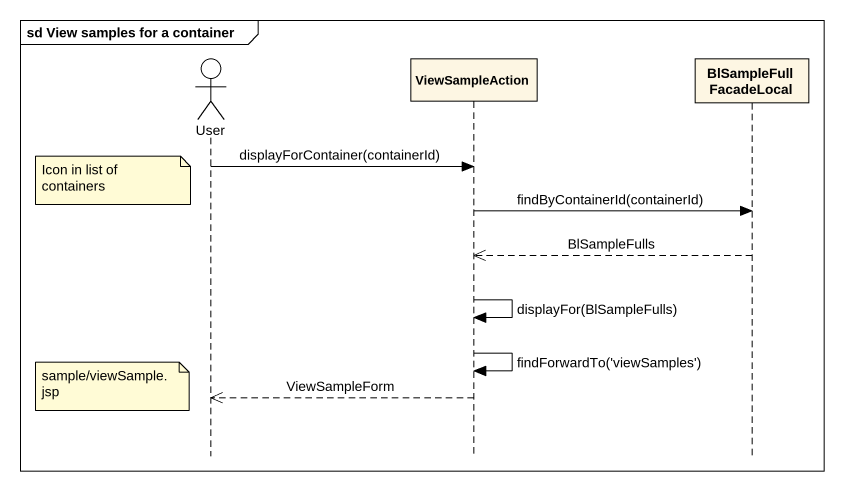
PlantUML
@startuml
mainframe sd View samples for a container
hide footbox
actor User
participant ViewSampleAction
participant BlSampleFullFacadeLocal

User -> ViewSampleAction : displayForContainer(containerId)
note left of User : Icon in list of containers
ViewSampleAction -> BlSampleFullFacadeLocal : findByContainerId(containerId)
BlSampleFullFacadeLocal -->> ViewSampleAction : BlSampleFulls
ViewSampleAction -> ViewSampleAction : displayFor(BlSampleFulls)
ViewSampleAction -> ViewSampleAction : findForwardTo('viewSamples')
note left of User : sample/viewSample.jsp
ViewSampleAction -->> User : ViewSampleForm
@enduml
